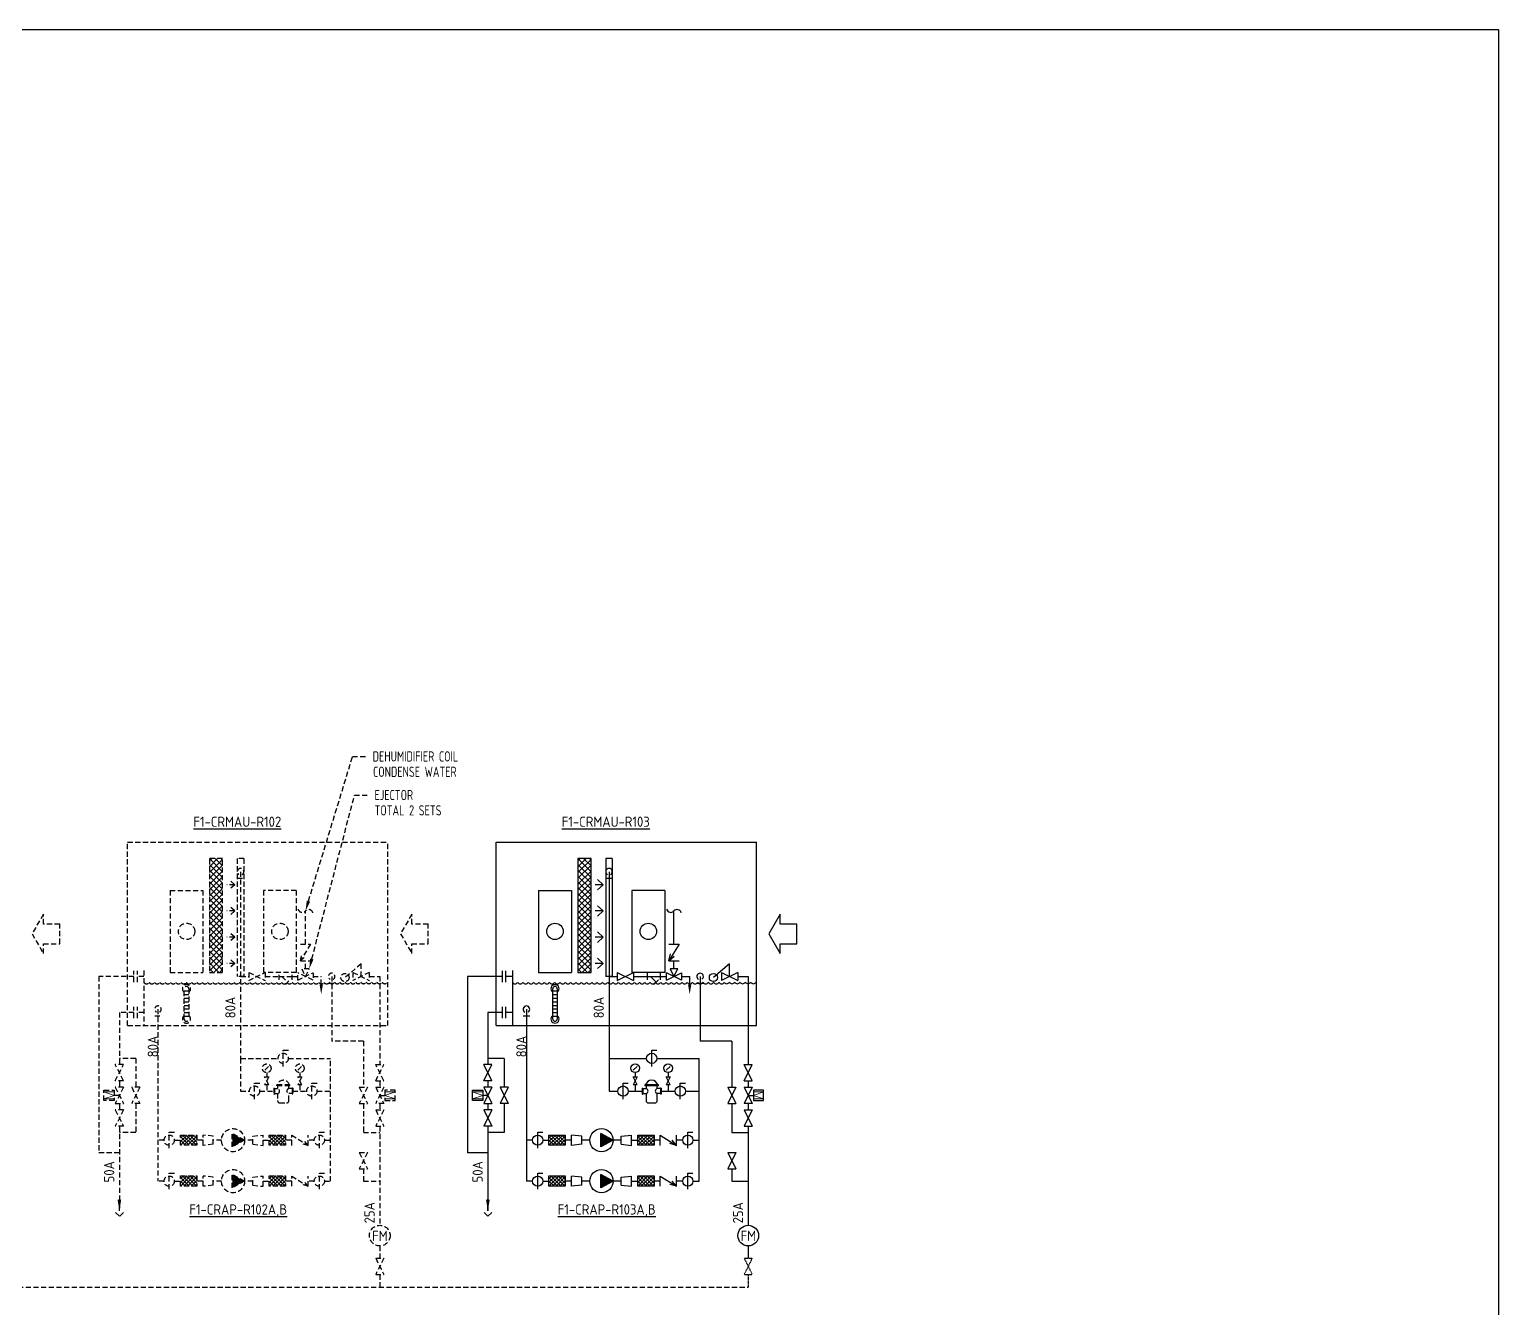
# Model space of a CAD drawing. Extents: x 41366 to 42076, y 84937 to 85507.
# Drawn here: x 41717.5 to 42076.3, y 85194.9 to 85507.1 of the extents above; entities that cross this region are included whole.
import ezdxf
from ezdxf.enums import TextEntityAlignment as Align

# ---------------------------------------------------------------- set-up
doc = ezdxf.new("R2010")
doc.units = 0
doc.header["$LTSCALE"] = 10
doc.linetypes.add('HIDDEN2', pattern=[0.1875, 0.125, -0.0625])
for name, color, linetype in [('DETL-TXT', 4, 'Continuous'), ('M-CWTR-VAVE', 2, 'Continuous'), ('M-EQ-AW', 22, 'Continuous'), ('M-EQPM-AW-TXT', 4, 'Continuous'), ('M-PIPE-AW', 170, 'Continuous'), ('M-PIPE-FITTING', 2, 'Continuous')]:
    doc.layers.add(name, color=color, linetype=linetype)
doc.styles.add('AA-TXT', font='isocp.shx', dxfattribs={"bigfont": 'chineset.shx'})
doc.styles.add('STDTEXT', font='simplex.shx', dxfattribs={"bigfont": 'china.shx'})

msp = doc.modelspace()

# ---------------------------------------------------------------- hatches: boundary and pattern name
at = {"layer": 'M-EQ-AW', "linetype": 'HIDDEN2'}
h = msp.add_hatch(dxfattribs=at)
h.set_pattern_fill('ANSI37', color=252, scale=8, style=0)
h.set_pattern_definition([(45, (41608.2894, 85101.3506), (-0.7071068, 0.7071068), []), (135, (41608.2894, 85101.3506), (-0.7071068, -0.7071068), [])])
h.paths.add_polyline_path([(41761.448, 85304.592), (41761.448, 85276.792), (41764.648, 85276.792), (41764.648, 85304.592)])
at = {"layer": 'M-EQ-AW', "ltscale": 0.1}
h = msp.add_hatch(dxfattribs=at)
h.set_pattern_fill('ANSI37', color=256, scale=8, style=0)
h.set_pattern_definition([(45, (41698.2894, 85101.3506), (-0.7071068, 0.7071068), []), (135, (41698.2894, 85101.3506), (-0.7071068, -0.7071068), [])])
h.paths.add_polyline_path([(41851.448, 85304.592), (41851.448, 85276.792), (41854.648, 85276.792), (41854.648, 85304.592)])
at = {"layer": 'M-PIPE-FITTING', "linetype": 'HIDDEN2'}
h = msp.add_hatch(dxfattribs=at)
h.set_pattern_fill('ANSI37', color=252, scale=5, angle=180, style=0)
h.set_pattern_definition([(225, (42010.42, 85590.5079), (0.4419417, -0.4419417), []), (315, (42010.42, 85590.5079), (0.4419417, 0.4419417), [])])
h.paths.add_polyline_path([(41758.374, 85234.554), (41754.374, 85234.554), (41754.374, 85237.058), (41758.374, 85237.058)])
h = msp.add_hatch(dxfattribs=at)
h.set_pattern_fill('ANSI37', color=252, scale=5, angle=180, style=0)
h.set_pattern_definition([(225, (42032.0938, 85590.5079), (0.4419417, -0.4419417), []), (315, (42032.0938, 85590.5079), (0.4419417, 0.4419417), [])])
h.paths.add_polyline_path([(41780.048, 85234.554), (41776.048, 85234.554), (41776.048, 85237.058), (41780.048, 85237.058)])
at = {"layer": 'M-PIPE-FITTING', "ltscale": 0.1}
h = msp.add_hatch(dxfattribs=at)
h.set_pattern_fill('ANSI37', color=256, scale=5, angle=180, style=0)
h.set_pattern_definition([(225, (42100.42, 85590.5079), (0.4419417, -0.4419417), []), (315, (42100.42, 85590.5079), (0.4419417, 0.4419417), [])])
h.paths.add_polyline_path([(41848.374, 85234.554), (41844.374, 85234.554), (41844.374, 85237.058), (41848.374, 85237.058)])
h = msp.add_hatch(dxfattribs=at)
h.set_pattern_fill('ANSI37', color=256, scale=5, angle=180, style=0)
h.set_pattern_definition([(225, (42122.0938, 85590.5079), (0.4419417, -0.4419417), []), (315, (42122.0938, 85590.5079), (0.4419417, 0.4419417), [])])
h.paths.add_polyline_path([(41870.048, 85234.554), (41866.048, 85234.554), (41866.048, 85237.058), (41870.048, 85237.058)])
at = {"layer": 'M-PIPE-FITTING', "linetype": 'HIDDEN2'}
h = msp.add_hatch(dxfattribs=at)
h.set_pattern_fill('ANSI37', color=252, scale=5, angle=180, style=0)
h.set_pattern_definition([(225, (42010.42, 85580.5079), (0.4419417, -0.4419417), []), (315, (42010.42, 85580.5079), (0.4419417, 0.4419417), [])])
h.paths.add_polyline_path([(41758.374, 85224.554), (41754.374, 85224.554), (41754.374, 85227.058), (41758.374, 85227.058)])
h = msp.add_hatch(dxfattribs=at)
h.set_pattern_fill('ANSI37', color=252, scale=5, angle=180, style=0)
h.set_pattern_definition([(225, (42032.0938, 85580.5079), (0.4419417, -0.4419417), []), (315, (42032.0938, 85580.5079), (0.4419417, 0.4419417), [])])
h.paths.add_polyline_path([(41780.048, 85224.554), (41776.048, 85224.554), (41776.048, 85227.058), (41780.048, 85227.058)])
at = {"layer": 'M-PIPE-FITTING', "ltscale": 0.1}
h = msp.add_hatch(dxfattribs=at)
h.set_pattern_fill('ANSI37', color=256, scale=5, angle=180, style=0)
h.set_pattern_definition([(225, (42100.42, 85580.5079), (0.4419417, -0.4419417), []), (315, (42100.42, 85580.5079), (0.4419417, 0.4419417), [])])
h.paths.add_polyline_path([(41848.374, 85224.554), (41844.374, 85224.554), (41844.374, 85227.058), (41848.374, 85227.058)])
h = msp.add_hatch(dxfattribs=at)
h.set_pattern_fill('ANSI37', color=256, scale=5, angle=180, style=0)
h.set_pattern_definition([(225, (42122.0938, 85580.5079), (0.4419417, -0.4419417), []), (315, (42122.0938, 85580.5079), (0.4419417, 0.4419417), [])])
h.paths.add_polyline_path([(41870.048, 85224.554), (41866.048, 85224.554), (41866.048, 85227.058), (41870.048, 85227.058)])

# ---------------------------------------------------------------- linework, layer by layer
at = {"layer": 'DEFPOINTS', "color": 1}
msp.add_lwpolyline([(41365.567, 85507.146), (42076.347, 85507.146), (42076.347, 84936.686), (41365.567, 84936.686)], close=True, dxfattribs=at)
at = {"layer": 'DETL-TXT', "color": 252, "linetype": 'HIDDEN2'}
for points in [[(41785.628, 85294.183), (41796.4, 85329.545), (41800.113, 85329.545)], [(41786.455, 85280.063), (41796.873, 85320.116), (41800.585, 85320.116)]]:
    msp.add_lwpolyline(points, dxfattribs=at)
for points in [[(41786.027, 85294.062), (41784.9, 85291.792), (41785.23, 85294.305)], [(41786.858, 85279.958), (41785.825, 85277.643), (41786.052, 85280.168)]]:
    msp.add_solid(points, dxfattribs=at)
at = {"layer": 'M-CWTR-VAVE', "color": 252, "linetype": 'HIDDEN2'}
msp.add_circle((41803.048, 85212.483), 2.527, dxfattribs=at)
at = {"layer": 'M-CWTR-VAVE', "ltscale": 0.1}
msp.add_circle((41893.048, 85212.483), 2.527, dxfattribs=at)
at = {"layer": 'M-EQ-AW', "color": 252, "linetype": 'HIDDEN2'}
for p, q in [((41741.448, 85308.592), (41805.048, 85308.592)), ((41741.448, 85263.792), (41741.448, 85308.592)), ((41805.048, 85263.792), (41805.048, 85308.592)), ((41764.648, 85304.592), (41761.448, 85304.592)), ((41768.248, 85304.592), (41768.248, 85275.792)), ((41769.848, 85304.592), (41768.248, 85304.592)), ((41769.848, 85304.592), (41769.848, 85275.792)), ((41751.848, 85296.792), (41751.848, 85276.792)), ((41751.848, 85296.792), (41759.848, 85296.792)), ((41759.848, 85296.792), (41759.848, 85276.792)), ((41767.613, 85298.192), (41765.693, 85298.192)), ((41767.613, 85298.192), (41766.24, 85299.461)), ((41767.613, 85298.192), (41766.24, 85296.922)), ((41774.648, 85296.792), (41774.648, 85276.792)), ((41782.648, 85296.792), (41774.648, 85296.792)), ((41782.648, 85296.792), (41782.648, 85276.792)), ((41767.613, 85291.792), (41766.24, 85293.061)), ((41767.613, 85291.792), (41765.693, 85291.792)), ((41767.613, 85291.792), (41766.24, 85290.522)), ((41767.613, 85285.392), (41766.24, 85286.661)), ((41767.613, 85285.392), (41765.693, 85285.392)), ((41767.613, 85285.392), (41766.24, 85284.122)), ((41767.613, 85278.992), (41765.693, 85278.992)), ((41767.613, 85278.992), (41766.24, 85280.261)), ((41767.613, 85278.992), (41766.24, 85277.722)), ((41743.877, 85274.433), (41743.877, 85277.15)), ((41745.448, 85275.792), (41743.877, 85275.792)), ((41745.448, 85277.28), (41745.448, 85263.792)), ((41751.848, 85276.792), (41759.848, 85276.792)), ((41769.848, 85275.792), (41768.248, 85275.792)), ((41782.648, 85276.792), (41774.648, 85276.792)), ((41743.877, 85265.633), (41743.877, 85268.35)), ((41745.448, 85266.992), (41743.877, 85266.992)), ((41741.448, 85263.792), (41805.048, 85263.792)), ((41777.143, 85248.529), (41777.143, 85247.054)), ((41777.143, 85248.529), (41777.307, 85248.529)), ((41777.143, 85247.054), (41777.307, 85247.054)), ((41777.225, 85248.529), (41777.225, 85247.054)), ((41777.307, 85248.529), (41777.307, 85247.054)), ((41777.307, 85248.393), (41778.092, 85248.393)), ((41777.307, 85247.191), (41778.092, 85247.191)), ((41781.116, 85249.313), (41777.818, 85249.313)), ((41777.818, 85249.313), (41777.818, 85249.039)), ((41781.116, 85249.176), (41777.818, 85249.176)), ((41781.116, 85249.039), (41777.818, 85249.039)), ((41778.092, 85249.039), (41778.092, 85248.393)), ((41778.092, 85247.191), (41778.092, 85245.46)), ((41780.842, 85248.393), (41780.842, 85249.039)), ((41781.627, 85248.393), (41780.842, 85248.393)), ((41781.627, 85247.191), (41780.842, 85247.191)), ((41780.842, 85245.46), (41780.842, 85247.191)), ((41781.116, 85249.039), (41781.116, 85249.313)), ((41781.627, 85248.529), (41781.627, 85247.054)), ((41781.791, 85248.529), (41781.627, 85248.529)), ((41781.791, 85247.054), (41781.627, 85247.054)), ((41781.709, 85248.529), (41781.709, 85247.054)), ((41781.791, 85248.529), (41781.791, 85247.054)), ((41778.639, 85244.912), (41780.295, 85244.912)), ((41767.014, 85234.16), (41767.014, 85237.424)), ((41770.043, 85235.792), (41767.014, 85237.424)), ((41770.043, 85235.792), (41767.014, 85234.16)), ((41767.014, 85224.16), (41767.014, 85227.424)), ((41770.043, 85225.792), (41767.014, 85227.424)), ((41770.043, 85225.792), (41767.014, 85224.16))]:
    msp.add_line(p, q, dxfattribs=at)
at = {"layer": 'M-EQ-AW', "ltscale": 0.1}
for p, q in [((41831.448, 85308.592), (41895.048, 85308.592)), ((41831.448, 85263.792), (41831.448, 85308.592)), ((41895.048, 85263.792), (41895.048, 85308.592)), ((41854.648, 85304.592), (41851.448, 85304.592)), ((41858.248, 85304.592), (41858.248, 85275.792)), ((41859.848, 85304.592), (41858.248, 85304.592)), ((41859.848, 85304.592), (41859.848, 85275.792)), ((41841.848, 85296.792), (41841.848, 85276.792)), ((41841.848, 85296.792), (41849.848, 85296.792)), ((41849.848, 85296.792), (41849.848, 85276.792)), ((41857.613, 85298.192), (41855.693, 85298.192)), ((41857.613, 85298.192), (41856.24, 85299.461)), ((41857.613, 85298.192), (41856.24, 85296.922)), ((41864.648, 85296.792), (41864.648, 85276.792)), ((41872.648, 85296.792), (41864.648, 85296.792)), ((41872.648, 85296.792), (41872.648, 85276.792)), ((41857.613, 85291.792), (41856.24, 85293.061)), ((41857.613, 85291.792), (41855.693, 85291.792)), ((41857.613, 85291.792), (41856.24, 85290.522)), ((41857.613, 85285.392), (41856.24, 85286.661)), ((41857.613, 85285.392), (41855.693, 85285.392)), ((41857.613, 85285.392), (41856.24, 85284.122)), ((41857.613, 85278.992), (41855.693, 85278.992)), ((41857.613, 85278.992), (41856.24, 85280.261)), ((41857.613, 85278.992), (41856.24, 85277.722)), ((41833.877, 85274.433), (41833.877, 85277.15)), ((41835.448, 85275.792), (41833.877, 85275.792)), ((41835.448, 85277.28), (41835.448, 85263.792)), ((41841.848, 85276.792), (41849.848, 85276.792)), ((41859.848, 85275.792), (41858.248, 85275.792)), ((41872.648, 85276.792), (41864.648, 85276.792)), ((41833.877, 85265.633), (41833.877, 85268.35)), ((41835.448, 85266.992), (41833.877, 85266.992)), ((41831.448, 85263.792), (41895.048, 85263.792)), ((41867.143, 85248.529), (41867.143, 85247.054)), ((41867.143, 85248.529), (41867.307, 85248.529)), ((41867.143, 85247.054), (41867.307, 85247.054)), ((41867.225, 85248.529), (41867.225, 85247.054)), ((41867.307, 85248.529), (41867.307, 85247.054)), ((41867.307, 85248.393), (41868.092, 85248.393)), ((41867.307, 85247.191), (41868.092, 85247.191)), ((41871.116, 85249.313), (41867.818, 85249.313)), ((41867.818, 85249.313), (41867.818, 85249.039)), ((41871.116, 85249.176), (41867.818, 85249.176)), ((41871.116, 85249.039), (41867.818, 85249.039)), ((41868.092, 85249.039), (41868.092, 85248.393)), ((41868.092, 85247.191), (41868.092, 85245.46)), ((41870.842, 85248.393), (41870.842, 85249.039)), ((41871.627, 85248.393), (41870.842, 85248.393)), ((41871.627, 85247.191), (41870.842, 85247.191)), ((41870.842, 85245.46), (41870.842, 85247.191)), ((41871.116, 85249.039), (41871.116, 85249.313)), ((41871.627, 85248.529), (41871.627, 85247.054)), ((41871.791, 85248.529), (41871.627, 85248.529)), ((41871.791, 85247.054), (41871.627, 85247.054)), ((41871.709, 85248.529), (41871.709, 85247.054)), ((41871.791, 85248.529), (41871.791, 85247.054)), ((41868.639, 85244.912), (41870.295, 85244.912)), ((41857.014, 85234.16), (41857.014, 85237.424)), ((41860.043, 85235.792), (41857.014, 85237.424)), ((41860.043, 85235.792), (41857.014, 85234.16)), ((41857.014, 85224.16), (41857.014, 85227.424)), ((41860.043, 85225.792), (41857.014, 85227.424)), ((41860.043, 85225.792), (41857.014, 85224.16))]:
    msp.add_line(p, q, dxfattribs=at)
at = {"layer": 'M-EQ-AW', "color": 252, "linetype": 'HIDDEN2'}
msp.add_lwpolyline([(41761.448, 85304.592), (41761.448, 85276.792), (41764.648, 85276.792), (41764.648, 85304.592)], dxfattribs=at)
at = {"layer": 'M-EQ-AW', "ltscale": 0.1}
msp.add_lwpolyline([(41851.448, 85304.592), (41851.448, 85276.792), (41854.648, 85276.792), (41854.648, 85304.592)], dxfattribs=at)
at = {"layer": 'M-EQ-AW', "color": 252, "linetype": 'HIDDEN2'}
for points in [[(41720.884, 85288.592), (41720.884, 85290.992), (41718.113, 85286.192), (41720.884, 85281.392), (41720.884, 85283.792), (41724.884, 85283.792), (41724.884, 85288.592)], [(41810.884, 85288.592), (41810.884, 85290.992), (41808.113, 85286.192), (41810.884, 85281.392), (41810.884, 85283.792), (41814.884, 85283.792), (41814.884, 85288.592)]]:
    msp.add_lwpolyline(points, close=True, dxfattribs=at)
at = {"layer": 'M-EQ-AW', "ltscale": 0.1}
msp.add_lwpolyline([(41900.884, 85288.592), (41900.884, 85290.992), (41898.113, 85286.192), (41900.884, 85281.392), (41900.884, 85283.792), (41904.884, 85283.792), (41904.884, 85288.592)], close=True, dxfattribs=at)
at = {"layer": 'M-EQ-AW', "color": 252, "linetype": 'HIDDEN2'}
for centre, radius in [((41755.848, 85286.792), 2), ((41778.648, 85286.792), 2), ((41767.211, 85235.792), 2.832), ((41767.211, 85225.792), 2.832)]:
    msp.add_circle(centre, radius, dxfattribs=at)
at = {"layer": 'M-EQ-AW', "ltscale": 0.1}
for centre, radius in [((41845.848, 85286.792), 2), ((41868.648, 85286.792), 2), ((41857.211, 85235.792), 2.832), ((41857.211, 85225.792), 2.832)]:
    msp.add_circle(centre, radius, dxfattribs=at)
at = {"layer": 'M-EQ-AW', "color": 252, "linetype": 'HIDDEN2'}
for centre, radius, start, end in [((41746.095, 85274.736), 0.753, 210.79823, 329.20177), ((41747.389, 85274.736), 0.753, 210.79823, 329.20177), ((41748.682, 85274.736), 0.753, 210.79823, 329.20177), ((41749.976, 85274.736), 0.753, 210.79823, 329.20177), ((41751.27, 85274.736), 0.753, 210.79823, 329.20177), ((41752.563, 85274.736), 0.753, 210.79823, 329.20177), ((41753.857, 85274.736), 0.753, 210.79823, 329.20177), ((41755.15, 85274.736), 0.753, 210.79823, 329.20177), ((41756.444, 85274.736), 0.753, 210.79823, 329.20177), ((41757.738, 85274.736), 0.753, 210.79823, 329.20177), ((41759.031, 85274.736), 0.753, 210.79823, 329.20177), ((41760.325, 85274.736), 0.753, 210.79823, 329.20177), ((41761.619, 85274.736), 0.753, 210.79823, 329.20177), ((41762.912, 85274.736), 0.753, 210.79823, 329.20177), ((41764.206, 85274.736), 0.753, 210.79823, 329.20177), ((41765.5, 85274.736), 0.753, 210.79823, 329.20177), ((41766.793, 85274.736), 0.753, 210.79823, 329.20177), ((41768.087, 85274.736), 0.753, 210.79823, 329.20177), ((41769.381, 85274.736), 0.753, 210.79823, 329.20177), ((41770.674, 85274.736), 0.753, 210.79823, 329.20177), ((41771.968, 85274.736), 0.753, 210.79823, 329.20177), ((41773.262, 85274.736), 0.753, 210.79823, 329.20177), ((41774.555, 85274.736), 0.753, 210.79823, 329.20177), ((41775.849, 85274.736), 0.753, 210.79823, 329.20177), ((41777.143, 85274.736), 0.753, 210.79823, 329.20177), ((41778.436, 85274.736), 0.753, 210.79823, 329.20177), ((41779.73, 85274.736), 0.753, 210.79823, 329.20177), ((41781.024, 85274.736), 0.753, 210.79823, 329.20177), ((41782.317, 85274.736), 0.753, 210.79823, 329.20177), ((41783.611, 85274.736), 0.753, 210.79823, 329.20177), ((41784.905, 85274.736), 0.753, 210.79823, 329.20177), ((41786.198, 85274.736), 0.753, 210.79823, 329.20177), ((41787.492, 85274.736), 0.753, 210.79823, 329.20177), ((41788.786, 85274.736), 0.753, 210.79823, 329.20177), ((41790.079, 85274.736), 0.753, 210.79823, 329.20177), ((41791.358, 85274.76), 0.753, 210.79823, 329.20177), ((41792.652, 85274.76), 0.753, 210.79823, 329.20177), ((41793.945, 85274.76), 0.753, 210.79823, 329.20177), ((41795.239, 85274.76), 0.753, 210.79823, 329.20177), ((41796.533, 85274.76), 0.753, 210.79823, 329.20177), ((41797.811, 85274.784), 0.753, 210.79823, 329.20177), ((41799.105, 85274.784), 0.753, 210.79823, 329.20177), ((41800.399, 85274.784), 0.753, 210.79823, 329.20177), ((41801.692, 85274.784), 0.753, 210.79823, 329.20177), ((41802.986, 85274.784), 0.753, 210.79823, 329.20177), ((41804.28, 85274.784), 0.753, 210.79823, 329.20177), ((41779.467, 85248.881), 1.543, 16.23561, 163.76439), ((41777.982, 85247.792), 0.611, 280.34699, 79.65301), ((41780.952, 85247.792), 0.611, 100.34699, 259.65301), ((41778.639, 85245.46), 0.547, 180, 270), ((41780.295, 85245.46), 0.547, 270, 0)]:
    msp.add_arc(centre, radius, start, end, dxfattribs=at)
at = {"layer": 'M-EQ-AW', "ltscale": 0.1}
for centre, radius, start, end in [((41836.095, 85274.736), 0.753, 210.79823, 329.20177), ((41837.389, 85274.736), 0.753, 210.79823, 329.20177), ((41838.682, 85274.736), 0.753, 210.79823, 329.20177), ((41839.976, 85274.736), 0.753, 210.79823, 329.20177), ((41841.27, 85274.736), 0.753, 210.79823, 329.20177), ((41842.563, 85274.736), 0.753, 210.79823, 329.20177), ((41843.857, 85274.736), 0.753, 210.79823, 329.20177), ((41845.15, 85274.736), 0.753, 210.79823, 329.20177), ((41846.444, 85274.736), 0.753, 210.79823, 329.20177), ((41847.738, 85274.736), 0.753, 210.79823, 329.20177), ((41849.031, 85274.736), 0.753, 210.79823, 329.20177), ((41850.325, 85274.736), 0.753, 210.79823, 329.20177), ((41851.619, 85274.736), 0.753, 210.79823, 329.20177), ((41852.912, 85274.736), 0.753, 210.79823, 329.20177), ((41854.206, 85274.736), 0.753, 210.79823, 329.20177), ((41855.5, 85274.736), 0.753, 210.79823, 329.20177), ((41856.793, 85274.736), 0.753, 210.79823, 329.20177), ((41858.087, 85274.736), 0.753, 210.79823, 329.20177), ((41859.381, 85274.736), 0.753, 210.79823, 329.20177), ((41860.674, 85274.736), 0.753, 210.79823, 329.20177), ((41861.968, 85274.736), 0.753, 210.79823, 329.20177), ((41863.262, 85274.736), 0.753, 210.79823, 329.20177), ((41864.555, 85274.736), 0.753, 210.79823, 329.20177), ((41865.849, 85274.736), 0.753, 210.79823, 329.20177), ((41867.143, 85274.736), 0.753, 210.79823, 329.20177), ((41868.436, 85274.736), 0.753, 210.79823, 329.20177), ((41869.73, 85274.736), 0.753, 210.79823, 329.20177), ((41871.024, 85274.736), 0.753, 210.79823, 329.20177), ((41872.317, 85274.736), 0.753, 210.79823, 329.20177), ((41873.611, 85274.736), 0.753, 210.79823, 329.20177), ((41874.905, 85274.736), 0.753, 210.79823, 329.20177), ((41876.198, 85274.736), 0.753, 210.79823, 329.20177), ((41877.492, 85274.736), 0.753, 210.79823, 329.20177), ((41878.786, 85274.736), 0.753, 210.79823, 329.20177), ((41880.079, 85274.736), 0.753, 210.79823, 329.20177), ((41881.358, 85274.76), 0.753, 210.79823, 329.20177), ((41882.652, 85274.76), 0.753, 210.79823, 329.20177), ((41883.945, 85274.76), 0.753, 210.79823, 329.20177), ((41885.239, 85274.76), 0.753, 210.79823, 329.20177), ((41886.533, 85274.76), 0.753, 210.79823, 329.20177), ((41887.811, 85274.784), 0.753, 210.79823, 329.20177), ((41889.105, 85274.784), 0.753, 210.79823, 329.20177), ((41890.399, 85274.784), 0.753, 210.79823, 329.20177), ((41891.692, 85274.784), 0.753, 210.79823, 329.20177), ((41892.986, 85274.784), 0.753, 210.79823, 329.20177), ((41894.28, 85274.784), 0.753, 210.79823, 329.20177), ((41869.467, 85248.881), 1.543, 16.23561, 163.76439), ((41867.982, 85247.792), 0.611, 280.34699, 79.65301), ((41870.952, 85247.792), 0.611, 100.34699, 259.65301), ((41868.639, 85245.46), 0.547, 180, 270), ((41870.295, 85245.46), 0.547, 270, 0)]:
    msp.add_arc(centre, radius, start, end, dxfattribs=at)
at = {"layer": 'M-EQ-AW', "color": 252, "linetype": 'HIDDEN2'}
for points in [[(41770.043, 85235.792), (41767.014, 85237.424), (41767.014, 85234.16)], [(41770.043, 85225.792), (41767.014, 85227.424), (41767.014, 85224.16)]]:
    msp.add_solid(points, dxfattribs=at)
at = {"layer": 'M-EQ-AW', "ltscale": 0.1}
for points in [[(41860.043, 85235.792), (41857.014, 85237.424), (41857.014, 85234.16)], [(41860.043, 85225.792), (41857.014, 85227.424), (41857.014, 85224.16)]]:
    msp.add_solid(points, dxfattribs=at)
at = {"layer": 'M-PIPE-AW', "color": 252, "linetype": 'HIDDEN2'}
for p, q in [((41769.048, 85301.392), (41769.048, 85255.792)), ((41768.248, 85299.792), (41769.848, 85299.792)), ((41784.9, 85283.643), (41784.9, 85291.792)), ((41784.9, 85277.643), (41784.9, 85279.643)), ((41742.996, 85275.792), (41734.448, 85275.792)), ((41734.448, 85275.792), (41734.448, 85232.692)), ((41742.996, 85274.433), (41742.996, 85277.15)), ((41769.048, 85275.792), (41771.048, 85275.792)), ((41775.048, 85275.792), (41778.449, 85275.792)), ((41781.647, 85275.792), (41783.048, 85275.792)), ((41786.751, 85275.792), (41788.751, 85275.792)), ((41788.751, 85273.792), (41788.751, 85275.792)), ((41791.3, 85275.792), (41791.3, 85259.994)), ((41800.5, 85275.792), (41803.048, 85275.792)), ((41803.048, 85275.792), (41803.048, 85254.292)), ((41790.5, 85274.192), (41792.1, 85274.192)), ((41742.996, 85265.633), (41742.996, 85268.35)), ((41748.874, 85267.792), (41748.874, 85225.792)), ((41739.448, 85266.992), (41739.448, 85254.292)), ((41742.996, 85266.992), (41739.448, 85266.992)), ((41748.074, 85266.192), (41749.674, 85266.192)), ((41799.048, 85259.994), (41791.3, 85259.994)), ((41799.048, 85259.994), (41799.048, 85248.742)), ((41743.448, 85255.792), (41739.448, 85255.792)), ((41743.448, 85255.792), (41743.448, 85248.742)), ((41769.048, 85255.792), (41778.217, 85255.792)), ((41769.048, 85255.792), (41769.048, 85247.792)), ((41780.717, 85255.792), (41791.048, 85255.792)), ((41791.048, 85225.792), (41791.048, 85255.792)), ((41739.448, 85250.242), (41739.448, 85248.742)), ((41803.048, 85250.242), (41803.048, 85248.742)), ((41769.048, 85247.792), (41771.217, 85247.792)), ((41773.717, 85247.792), (41777.143, 85247.792)), ((41781.791, 85247.792), (41785.217, 85247.792)), ((41787.717, 85247.792), (41791.048, 85247.792)), ((41739.448, 85244.742), (41739.448, 85243.192)), ((41743.448, 85244.742), (41743.448, 85237.692)), ((41799.048, 85244.742), (41799.048, 85237.692)), ((41803.048, 85244.742), (41803.048, 85243.192)), ((41739.448, 85239.192), (41739.448, 85218.552)), ((41803.048, 85239.192), (41803.048, 85215.01)), ((41743.448, 85237.692), (41739.448, 85237.692)), ((41750.374, 85235.792), (41748.874, 85235.792)), ((41752.874, 85235.792), (41754.374, 85235.792)), ((41759.874, 85235.792), (41758.374, 85235.792)), ((41764.379, 85235.792), (41762.379, 85235.792)), ((41772.043, 85235.792), (41770.043, 85235.792)), ((41774.548, 85235.792), (41776.048, 85235.792)), ((41781.548, 85235.792), (41780.048, 85235.792)), ((41787.048, 85235.792), (41785.548, 85235.792)), ((41789.548, 85235.792), (41791.048, 85235.792)), ((41799.048, 85237.692), (41803.048, 85237.692)), ((41739.448, 85232.692), (41734.448, 85232.692)), ((41799.048, 85228.858), (41799.048, 85225.792)), ((41750.374, 85225.792), (41748.874, 85225.792)), ((41752.874, 85225.792), (41754.374, 85225.792)), ((41759.874, 85225.792), (41758.374, 85225.792)), ((41764.379, 85225.792), (41762.379, 85225.792)), ((41772.043, 85225.792), (41770.043, 85225.792)), ((41774.548, 85225.792), (41776.048, 85225.792)), ((41781.548, 85225.792), (41780.048, 85225.792)), ((41787.048, 85225.792), (41785.548, 85225.792)), ((41789.548, 85225.792), (41791.048, 85225.792)), ((41799.048, 85225.792), (41803.048, 85225.792)), ((41739.448, 85218.552), (41739.448, 85221.272)), ((41738.515, 85218.112), (41739.483, 85217.237)), ((41740.45, 85218.112), (41739.483, 85217.237)), ((41803.048, 85209.956), (41803.048, 85206.974)), ((41613.442, 85199.922), (41893.048, 85199.922)), ((41803.048, 85202.974), (41803.048, 85199.922))]:
    msp.add_line(p, q, dxfattribs=at)
at = {"layer": 'M-PIPE-AW', "ltscale": 0.1}
for p, q in [((41859.048, 85301.392), (41859.048, 85255.792)), ((41858.248, 85299.792), (41859.848, 85299.792)), ((41874.9, 85283.643), (41874.9, 85291.792)), ((41874.9, 85277.643), (41874.9, 85279.643)), ((41832.996, 85275.792), (41824.448, 85275.792)), ((41824.448, 85275.792), (41824.448, 85232.692)), ((41832.996, 85274.433), (41832.996, 85277.15)), ((41859.048, 85275.792), (41861.048, 85275.792)), ((41865.048, 85275.792), (41868.449, 85275.792)), ((41871.647, 85275.792), (41873.048, 85275.792)), ((41876.751, 85275.792), (41878.751, 85275.792)), ((41878.751, 85273.792), (41878.751, 85275.792)), ((41881.3, 85275.792), (41881.3, 85259.994)), ((41890.5, 85275.792), (41893.048, 85275.792)), ((41893.048, 85275.792), (41893.048, 85254.292)), ((41880.5, 85274.192), (41882.1, 85274.192)), ((41832.996, 85265.633), (41832.996, 85268.35)), ((41838.874, 85267.792), (41838.874, 85225.792)), ((41829.448, 85266.992), (41829.448, 85254.292)), ((41832.996, 85266.992), (41829.448, 85266.992)), ((41838.074, 85266.192), (41839.674, 85266.192)), ((41889.048, 85259.994), (41881.3, 85259.994)), ((41889.048, 85259.994), (41889.048, 85248.742)), ((41833.448, 85255.792), (41829.448, 85255.792)), ((41833.448, 85255.792), (41833.448, 85248.742)), ((41859.048, 85255.792), (41868.217, 85255.792)), ((41859.048, 85255.792), (41859.048, 85247.792)), ((41870.717, 85255.792), (41881.048, 85255.792)), ((41881.048, 85225.792), (41881.048, 85255.792)), ((41829.448, 85250.242), (41829.448, 85248.742)), ((41893.048, 85250.242), (41893.048, 85248.742)), ((41859.048, 85247.792), (41861.217, 85247.792)), ((41863.717, 85247.792), (41867.143, 85247.792)), ((41871.791, 85247.792), (41875.217, 85247.792)), ((41877.717, 85247.792), (41881.048, 85247.792)), ((41829.448, 85244.742), (41829.448, 85243.192)), ((41833.448, 85244.742), (41833.448, 85237.692)), ((41889.048, 85244.742), (41889.048, 85237.692)), ((41893.048, 85244.742), (41893.048, 85243.192)), ((41829.448, 85239.192), (41829.448, 85218.552)), ((41893.048, 85239.192), (41893.048, 85215.01)), ((41833.448, 85237.692), (41829.448, 85237.692)), ((41840.374, 85235.792), (41838.874, 85235.792)), ((41842.874, 85235.792), (41844.374, 85235.792)), ((41849.874, 85235.792), (41848.374, 85235.792)), ((41854.379, 85235.792), (41852.379, 85235.792)), ((41862.043, 85235.792), (41860.043, 85235.792)), ((41864.548, 85235.792), (41866.048, 85235.792)), ((41871.548, 85235.792), (41870.048, 85235.792)), ((41877.048, 85235.792), (41875.548, 85235.792)), ((41879.548, 85235.792), (41881.048, 85235.792)), ((41889.048, 85237.692), (41893.048, 85237.692)), ((41829.448, 85232.692), (41824.448, 85232.692)), ((41889.048, 85228.858), (41889.048, 85225.792)), ((41840.374, 85225.792), (41838.874, 85225.792)), ((41842.874, 85225.792), (41844.374, 85225.792)), ((41849.874, 85225.792), (41848.374, 85225.792)), ((41854.379, 85225.792), (41852.379, 85225.792)), ((41862.043, 85225.792), (41860.043, 85225.792)), ((41864.548, 85225.792), (41866.048, 85225.792)), ((41871.548, 85225.792), (41870.048, 85225.792)), ((41877.048, 85225.792), (41875.548, 85225.792)), ((41879.548, 85225.792), (41881.048, 85225.792)), ((41889.048, 85225.792), (41893.048, 85225.792)), ((41829.448, 85218.552), (41829.448, 85221.272)), ((41828.515, 85218.112), (41829.483, 85217.237)), ((41830.45, 85218.112), (41829.483, 85217.237)), ((41893.048, 85209.956), (41893.048, 85206.974))]:
    msp.add_line(p, q, dxfattribs=at)
at = {"layer": 'M-PIPE-AW', "color": 252, "linetype": 'HIDDEN2', "ltscale": 0.1}
msp.add_line((41893.048, 85202.974), (41893.048, 85199.922), dxfattribs=at)
at = {"layer": 'M-PIPE-AW', "color": 252, "linetype": 'HIDDEN2'}
msp.add_lwpolyline([(41739.448, 85218.552, 0, 0.907, 0), (41739.448, 85221.272, 0, 0, 0)], format="xyseb", dxfattribs=at)
at = {"layer": 'M-PIPE-AW', "ltscale": 0.1}
msp.add_lwpolyline([(41829.448, 85218.552, 0, 0.907, 0), (41829.448, 85221.272, 0, 0, 0)], format="xyseb", dxfattribs=at)
at = {"layer": 'M-PIPE-AW', "color": 252, "linetype": 'HIDDEN2'}
for centre, radius, start, end in [((41769.048, 85301.392), 0.8, 300, 240), ((41784.125, 85292.521), 1.064, 196.70315, 316.70315), ((41785.674, 85291.062), 1.064, 16.70315, 136.70315), ((41791.3, 85275.792), 0.8, 300, 240), ((41748.874, 85267.792), 0.8, 300, 240)]:
    msp.add_arc(centre, radius, start, end, dxfattribs=at)
at = {"layer": 'M-PIPE-AW', "ltscale": 0.1}
for centre, radius, start, end in [((41859.048, 85301.392), 0.8, 300, 240), ((41874.125, 85292.521), 1.064, 196.70315, 316.70315), ((41875.674, 85291.062), 1.064, 16.70315, 136.70315), ((41881.3, 85275.792), 0.8, 300, 240), ((41838.874, 85267.792), 0.8, 300, 240)]:
    msp.add_arc(centre, radius, start, end, dxfattribs=at)
at = {"layer": 'M-PIPE-AW', "color": 252, "linetype": 'HIDDEN2'}
msp.add_solid([(41789.148, 85273.792), (41788.354, 85273.792), (41788.751, 85271.411)], dxfattribs=at)
at = {"layer": 'M-PIPE-AW', "ltscale": 0.1}
msp.add_solid([(41879.148, 85273.792), (41878.354, 85273.792), (41878.751, 85271.411)], dxfattribs=at)
at = {"layer": 'M-PIPE-FITTING', "color": 252, "linetype": 'HIDDEN2'}
for p, q in [((41783.647, 85283.643), (41786.152, 85283.643)), ((41786.152, 85283.643), (41783.647, 85279.643)), ((41783.647, 85279.643), (41784.087, 85281.285)), ((41783.647, 85279.643), (41784.932, 85280.756)), ((41783.647, 85279.643), (41786.152, 85279.643)), ((41798.5, 85278.89), (41794.552, 85275.535)), ((41798.5, 85275.792), (41798.5, 85278.89)), ((41771.048, 85276.792), (41771.048, 85274.792)), ((41771.048, 85274.792), (41775.048, 85276.792)), ((41771.048, 85276.792), (41775.048, 85274.792)), ((41775.048, 85276.792), (41775.048, 85274.792)), ((41778.449, 85274.956), (41778.449, 85276.628)), ((41778.449, 85275.792), (41781.647, 85275.792)), ((41779.14, 85275.792), (41780.557, 85274.375)), ((41779.991, 85273.81), (41781.122, 85274.941)), ((41781.647, 85274.956), (41781.647, 85276.628)), ((41783.048, 85274.866), (41783.048, 85276.718)), ((41786.751, 85274.866), (41783.048, 85276.718)), ((41783.048, 85274.866), (41786.751, 85276.718)), ((41785.825, 85277.643), (41783.974, 85277.643)), ((41783.974, 85277.643), (41784.9, 85275.792)), ((41784.9, 85275.792), (41785.825, 85277.643)), ((41786.751, 85276.718), (41786.751, 85274.866)), ((41796.5, 85276.792), (41800.5, 85274.792)), ((41800.5, 85276.792), (41796.5, 85274.792)), ((41796.5, 85276.792), (41796.5, 85274.792)), ((41800.5, 85276.792), (41800.5, 85274.792)), ((41755.289, 85265.392), (41755.289, 85272.802)), ((41756.407, 85272.184), (41755.289, 85272.184)), ((41756.407, 85271.302), (41755.289, 85271.302)), ((41756.407, 85272.802), (41756.407, 85265.392)), ((41756.407, 85270.42), (41755.289, 85270.42)), ((41756.407, 85269.538), (41755.289, 85269.538)), ((41756.407, 85268.656), (41755.289, 85268.656)), ((41756.407, 85267.774), (41755.289, 85267.774)), ((41756.407, 85266.892), (41755.289, 85266.892)), ((41756.407, 85266.01), (41755.289, 85266.01)), ((41779.467, 85257.767), (41780.72, 85257.767)), ((41779.467, 85253.816), (41779.467, 85257.767)), ((41738.448, 85250.292), (41740.448, 85254.292)), ((41740.448, 85250.292), (41738.448, 85254.292)), ((41740.448, 85254.292), (41738.448, 85254.292)), ((41774.972, 85252.902), (41775.891, 85253.821)), ((41783.046, 85252.902), (41783.965, 85253.821)), ((41804.048, 85250.292), (41802.048, 85254.292)), ((41802.048, 85250.292), (41804.048, 85254.292)), ((41802.048, 85254.292), (41804.048, 85254.292)), ((41740.448, 85250.292), (41738.448, 85250.292)), ((41739.448, 85250.292), (41739.448, 85250.242)), ((41772.467, 85249.767), (41773.72, 85249.767)), ((41772.467, 85245.816), (41772.467, 85249.767)), ((41775.93, 85251.296), (41774.93, 85249.296)), ((41775.93, 85249.296), (41774.93, 85251.296)), ((41774.93, 85251.296), (41775.93, 85251.296)), ((41775.43, 85252.298), (41775.43, 85251.296)), ((41784.004, 85251.296), (41783.004, 85249.296)), ((41784.004, 85249.296), (41783.004, 85251.296)), ((41783.004, 85251.296), (41784.004, 85251.296)), ((41783.504, 85252.298), (41783.504, 85251.296)), ((41786.467, 85249.767), (41787.72, 85249.767)), ((41786.467, 85245.816), (41786.467, 85249.767)), ((41802.048, 85250.292), (41804.048, 85250.292)), ((41803.048, 85250.292), (41803.048, 85250.242)), ((41735.686, 85245.492), (41735.686, 85247.992)), ((41735.686, 85247.992), (41738.186, 85247.992)), ((41738.186, 85247.992), (41738.186, 85245.492)), ((41739.448, 85246.742), (41738.186, 85246.742)), ((41740.448, 85248.742), (41738.448, 85248.742)), ((41740.448, 85248.742), (41738.448, 85244.742)), ((41738.448, 85248.742), (41740.448, 85244.742)), ((41744.448, 85248.742), (41742.448, 85248.742)), ((41742.448, 85248.742), (41744.448, 85244.742)), ((41744.448, 85248.742), (41742.448, 85244.742)), ((41775.93, 85249.296), (41774.93, 85249.296)), ((41775.43, 85249.296), (41775.43, 85247.792)), ((41784.004, 85249.296), (41783.004, 85249.296)), ((41783.504, 85249.296), (41783.504, 85247.792)), ((41798.048, 85248.742), (41800.048, 85248.742)), ((41800.048, 85248.742), (41798.048, 85244.742)), ((41798.048, 85248.742), (41800.048, 85244.742)), ((41802.048, 85248.742), (41804.048, 85248.742)), ((41802.048, 85248.742), (41804.048, 85244.742)), ((41804.048, 85248.742), (41802.048, 85244.742)), ((41803.048, 85246.742), (41804.31, 85246.742)), ((41806.81, 85247.992), (41804.31, 85247.992)), ((41804.31, 85247.992), (41804.31, 85245.492)), ((41806.81, 85245.492), (41806.81, 85247.992)), ((41738.186, 85245.492), (41735.686, 85245.492)), ((41738.448, 85244.742), (41740.448, 85244.742)), ((41738.448, 85243.192), (41740.448, 85239.192)), ((41740.448, 85243.192), (41738.448, 85239.192)), ((41740.448, 85243.192), (41738.448, 85243.192)), ((41744.448, 85244.742), (41742.448, 85244.742)), ((41798.048, 85244.742), (41800.048, 85244.742)), ((41804.048, 85244.742), (41802.048, 85244.742)), ((41804.048, 85243.192), (41802.048, 85239.192)), ((41802.048, 85243.192), (41804.048, 85239.192)), ((41802.048, 85243.192), (41804.048, 85243.192)), ((41804.31, 85245.492), (41806.81, 85245.492)), ((41740.448, 85239.192), (41738.448, 85239.192)), ((41802.048, 85239.192), (41804.048, 85239.192)), ((41751.624, 85233.816), (41751.624, 85237.767)), ((41751.624, 85237.767), (41752.877, 85237.767)), ((41754.374, 85237.058), (41758.374, 85237.058)), ((41754.374, 85234.554), (41754.374, 85237.058)), ((41758.374, 85237.058), (41758.374, 85234.554)), ((41762.379, 85236.794), (41759.874, 85237.044)), ((41759.874, 85234.54), (41759.874, 85237.044)), ((41762.379, 85234.79), (41762.379, 85236.794)), ((41772.043, 85236.794), (41774.548, 85237.044)), ((41772.043, 85234.79), (41772.043, 85236.794)), ((41774.548, 85234.54), (41774.548, 85237.044)), ((41776.048, 85237.058), (41780.048, 85237.058)), ((41776.048, 85234.554), (41776.048, 85237.058)), ((41780.048, 85237.058), (41780.048, 85234.554)), ((41781.548, 85237.044), (41785.548, 85234.54)), ((41781.548, 85234.54), (41781.548, 85237.044)), ((41785.548, 85234.54), (41784.436, 85235.824)), ((41785.548, 85234.54), (41785.548, 85237.044)), ((41788.298, 85233.816), (41788.298, 85237.767)), ((41788.298, 85237.767), (41789.551, 85237.767)), ((41758.374, 85234.554), (41754.374, 85234.554)), ((41762.379, 85234.79), (41759.874, 85234.54)), ((41772.043, 85234.79), (41774.548, 85234.54)), ((41780.048, 85234.554), (41776.048, 85234.554)), ((41785.548, 85234.54), (41783.906, 85234.979)), ((41798.048, 85232.792), (41800.048, 85232.792)), ((41800.048, 85232.792), (41798.048, 85228.792)), ((41798.048, 85232.792), (41800.048, 85228.792)), ((41798.048, 85228.792), (41800.048, 85228.792)), ((41751.624, 85223.816), (41751.624, 85227.767)), ((41751.624, 85227.767), (41752.877, 85227.767)), ((41754.374, 85227.058), (41758.374, 85227.058)), ((41754.374, 85224.554), (41754.374, 85227.058)), ((41758.374, 85227.058), (41758.374, 85224.554)), ((41762.379, 85226.794), (41759.874, 85227.044)), ((41759.874, 85224.54), (41759.874, 85227.044)), ((41762.379, 85224.79), (41759.874, 85224.54)), ((41762.379, 85224.79), (41762.379, 85226.794)), ((41772.043, 85226.794), (41774.548, 85227.044)), ((41772.043, 85224.79), (41772.043, 85226.794)), ((41772.043, 85224.79), (41774.548, 85224.54)), ((41774.548, 85224.54), (41774.548, 85227.044)), ((41776.048, 85227.058), (41780.048, 85227.058)), ((41776.048, 85224.554), (41776.048, 85227.058)), ((41780.048, 85227.058), (41780.048, 85224.554)), ((41781.548, 85227.044), (41785.548, 85224.54)), ((41781.548, 85224.54), (41781.548, 85227.044)), ((41785.548, 85224.54), (41783.906, 85224.979)), ((41785.548, 85224.54), (41784.436, 85225.824)), ((41785.548, 85224.54), (41785.548, 85227.044)), ((41788.298, 85223.816), (41788.298, 85227.767)), ((41788.298, 85227.767), (41789.551, 85227.767)), ((41758.374, 85224.554), (41754.374, 85224.554)), ((41780.048, 85224.554), (41776.048, 85224.554)), ((41804.048, 85206.974), (41802.048, 85202.974)), ((41802.048, 85206.974), (41804.048, 85202.974)), ((41802.048, 85206.974), (41804.048, 85206.974)), ((41802.048, 85202.974), (41804.048, 85202.974))]:
    msp.add_line(p, q, dxfattribs=at)
at = {"layer": 'M-PIPE-FITTING', "ltscale": 0.1}
for p, q in [((41873.647, 85283.643), (41876.152, 85283.643)), ((41876.152, 85283.643), (41873.647, 85279.643)), ((41873.647, 85279.643), (41874.087, 85281.285)), ((41873.647, 85279.643), (41874.932, 85280.756)), ((41873.647, 85279.643), (41876.152, 85279.643)), ((41888.5, 85278.89), (41884.552, 85275.535)), ((41888.5, 85275.792), (41888.5, 85278.89)), ((41861.048, 85276.792), (41861.048, 85274.792)), ((41861.048, 85274.792), (41865.048, 85276.792)), ((41861.048, 85276.792), (41865.048, 85274.792)), ((41865.048, 85276.792), (41865.048, 85274.792)), ((41868.449, 85274.956), (41868.449, 85276.628)), ((41868.449, 85275.792), (41871.647, 85275.792)), ((41869.14, 85275.792), (41870.557, 85274.375)), ((41869.991, 85273.81), (41871.122, 85274.941)), ((41871.647, 85274.956), (41871.647, 85276.628)), ((41873.048, 85274.866), (41873.048, 85276.718)), ((41876.751, 85274.866), (41873.048, 85276.718)), ((41873.048, 85274.866), (41876.751, 85276.718)), ((41875.825, 85277.643), (41873.974, 85277.643)), ((41873.974, 85277.643), (41874.9, 85275.792)), ((41874.9, 85275.792), (41875.825, 85277.643)), ((41876.751, 85276.718), (41876.751, 85274.866)), ((41886.5, 85276.792), (41890.5, 85274.792)), ((41890.5, 85276.792), (41886.5, 85274.792)), ((41886.5, 85276.792), (41886.5, 85274.792)), ((41890.5, 85276.792), (41890.5, 85274.792)), ((41845.289, 85265.392), (41845.289, 85272.802)), ((41846.407, 85272.184), (41845.289, 85272.184)), ((41846.407, 85271.302), (41845.289, 85271.302)), ((41846.407, 85272.802), (41846.407, 85265.392)), ((41846.407, 85270.42), (41845.289, 85270.42)), ((41846.407, 85269.538), (41845.289, 85269.538)), ((41846.407, 85268.656), (41845.289, 85268.656)), ((41846.407, 85267.774), (41845.289, 85267.774)), ((41846.407, 85266.892), (41845.289, 85266.892)), ((41846.407, 85266.01), (41845.289, 85266.01)), ((41869.467, 85257.767), (41870.72, 85257.767)), ((41869.467, 85253.816), (41869.467, 85257.767)), ((41828.448, 85250.292), (41830.448, 85254.292)), ((41830.448, 85250.292), (41828.448, 85254.292)), ((41830.448, 85254.292), (41828.448, 85254.292)), ((41864.972, 85252.902), (41865.891, 85253.821)), ((41873.046, 85252.902), (41873.965, 85253.821)), ((41894.048, 85250.292), (41892.048, 85254.292)), ((41892.048, 85250.292), (41894.048, 85254.292)), ((41892.048, 85254.292), (41894.048, 85254.292)), ((41830.448, 85250.292), (41828.448, 85250.292)), ((41829.448, 85250.292), (41829.448, 85250.242)), ((41862.467, 85249.767), (41863.72, 85249.767)), ((41862.467, 85245.816), (41862.467, 85249.767)), ((41865.93, 85251.296), (41864.93, 85249.296)), ((41865.93, 85249.296), (41864.93, 85251.296)), ((41864.93, 85251.296), (41865.93, 85251.296)), ((41865.43, 85252.298), (41865.43, 85251.296)), ((41874.004, 85251.296), (41873.004, 85249.296)), ((41874.004, 85249.296), (41873.004, 85251.296)), ((41873.004, 85251.296), (41874.004, 85251.296)), ((41873.504, 85252.298), (41873.504, 85251.296)), ((41876.467, 85249.767), (41877.72, 85249.767)), ((41876.467, 85245.816), (41876.467, 85249.767)), ((41892.048, 85250.292), (41894.048, 85250.292)), ((41893.048, 85250.292), (41893.048, 85250.242)), ((41825.686, 85245.492), (41825.686, 85247.992)), ((41825.686, 85247.992), (41828.186, 85247.992)), ((41828.186, 85247.992), (41828.186, 85245.492)), ((41829.448, 85246.742), (41828.186, 85246.742)), ((41830.448, 85248.742), (41828.448, 85248.742)), ((41830.448, 85248.742), (41828.448, 85244.742)), ((41828.448, 85248.742), (41830.448, 85244.742)), ((41834.448, 85248.742), (41832.448, 85248.742)), ((41832.448, 85248.742), (41834.448, 85244.742)), ((41834.448, 85248.742), (41832.448, 85244.742)), ((41865.93, 85249.296), (41864.93, 85249.296)), ((41865.43, 85249.296), (41865.43, 85247.792)), ((41874.004, 85249.296), (41873.004, 85249.296)), ((41873.504, 85249.296), (41873.504, 85247.792)), ((41888.048, 85248.742), (41890.048, 85248.742)), ((41890.048, 85248.742), (41888.048, 85244.742)), ((41888.048, 85248.742), (41890.048, 85244.742)), ((41892.048, 85248.742), (41894.048, 85248.742)), ((41892.048, 85248.742), (41894.048, 85244.742)), ((41894.048, 85248.742), (41892.048, 85244.742)), ((41893.048, 85246.742), (41894.31, 85246.742)), ((41896.81, 85247.992), (41894.31, 85247.992)), ((41894.31, 85247.992), (41894.31, 85245.492)), ((41896.81, 85245.492), (41896.81, 85247.992)), ((41828.186, 85245.492), (41825.686, 85245.492)), ((41828.448, 85244.742), (41830.448, 85244.742)), ((41828.448, 85243.192), (41830.448, 85239.192)), ((41830.448, 85243.192), (41828.448, 85239.192)), ((41830.448, 85243.192), (41828.448, 85243.192)), ((41834.448, 85244.742), (41832.448, 85244.742)), ((41888.048, 85244.742), (41890.048, 85244.742)), ((41894.048, 85244.742), (41892.048, 85244.742)), ((41894.048, 85243.192), (41892.048, 85239.192)), ((41892.048, 85243.192), (41894.048, 85239.192)), ((41892.048, 85243.192), (41894.048, 85243.192)), ((41894.31, 85245.492), (41896.81, 85245.492)), ((41830.448, 85239.192), (41828.448, 85239.192)), ((41892.048, 85239.192), (41894.048, 85239.192)), ((41841.624, 85233.816), (41841.624, 85237.767)), ((41841.624, 85237.767), (41842.877, 85237.767)), ((41844.374, 85237.058), (41848.374, 85237.058)), ((41844.374, 85234.554), (41844.374, 85237.058)), ((41848.374, 85237.058), (41848.374, 85234.554)), ((41852.379, 85236.794), (41849.874, 85237.044)), ((41849.874, 85234.54), (41849.874, 85237.044)), ((41852.379, 85234.79), (41852.379, 85236.794)), ((41862.043, 85236.794), (41864.548, 85237.044)), ((41862.043, 85234.79), (41862.043, 85236.794)), ((41864.548, 85234.54), (41864.548, 85237.044)), ((41866.048, 85237.058), (41870.048, 85237.058)), ((41866.048, 85234.554), (41866.048, 85237.058)), ((41870.048, 85237.058), (41870.048, 85234.554)), ((41871.548, 85237.044), (41875.548, 85234.54)), ((41871.548, 85234.54), (41871.548, 85237.044)), ((41875.548, 85234.54), (41874.436, 85235.824)), ((41875.548, 85234.54), (41875.548, 85237.044)), ((41878.298, 85233.816), (41878.298, 85237.767)), ((41878.298, 85237.767), (41879.551, 85237.767)), ((41848.374, 85234.554), (41844.374, 85234.554)), ((41852.379, 85234.79), (41849.874, 85234.54)), ((41862.043, 85234.79), (41864.548, 85234.54)), ((41870.048, 85234.554), (41866.048, 85234.554)), ((41875.548, 85234.54), (41873.906, 85234.979)), ((41888.048, 85232.792), (41890.048, 85232.792)), ((41890.048, 85232.792), (41888.048, 85228.792)), ((41888.048, 85232.792), (41890.048, 85228.792)), ((41888.048, 85228.792), (41890.048, 85228.792)), ((41841.624, 85223.816), (41841.624, 85227.767)), ((41841.624, 85227.767), (41842.877, 85227.767)), ((41844.374, 85227.058), (41848.374, 85227.058)), ((41844.374, 85224.554), (41844.374, 85227.058)), ((41848.374, 85227.058), (41848.374, 85224.554)), ((41852.379, 85226.794), (41849.874, 85227.044)), ((41849.874, 85224.54), (41849.874, 85227.044)), ((41852.379, 85224.79), (41849.874, 85224.54)), ((41852.379, 85224.79), (41852.379, 85226.794)), ((41862.043, 85226.794), (41864.548, 85227.044)), ((41862.043, 85224.79), (41862.043, 85226.794)), ((41862.043, 85224.79), (41864.548, 85224.54)), ((41864.548, 85224.54), (41864.548, 85227.044)), ((41866.048, 85227.058), (41870.048, 85227.058)), ((41866.048, 85224.554), (41866.048, 85227.058)), ((41870.048, 85227.058), (41870.048, 85224.554)), ((41871.548, 85227.044), (41875.548, 85224.54)), ((41871.548, 85224.54), (41871.548, 85227.044)), ((41875.548, 85224.54), (41873.906, 85224.979)), ((41875.548, 85224.54), (41874.436, 85225.824)), ((41875.548, 85224.54), (41875.548, 85227.044)), ((41878.298, 85223.816), (41878.298, 85227.767)), ((41878.298, 85227.767), (41879.551, 85227.767)), ((41848.374, 85224.554), (41844.374, 85224.554)), ((41870.048, 85224.554), (41866.048, 85224.554))]:
    msp.add_line(p, q, dxfattribs=at)
at = {"layer": 'M-PIPE-FITTING', "color": 252, "linetype": 'HIDDEN2', "ltscale": 0.1}
for p, q in [((41894.048, 85206.974), (41892.048, 85202.974)), ((41892.048, 85206.974), (41894.048, 85202.974)), ((41892.048, 85206.974), (41894.048, 85206.974)), ((41892.048, 85202.974), (41894.048, 85202.974))]:
    msp.add_line(p, q, dxfattribs=at)
at = {"layer": 'M-PIPE-FITTING', "color": 252, "linetype": 'HIDDEN2'}
for centre, radius in [((41794.552, 85275.535), 1), ((41779.467, 85255.792), 1.25), ((41775.43, 85253.36), 1.062), ((41783.504, 85253.36), 1.062), ((41772.467, 85247.792), 1.25), ((41786.467, 85247.792), 1.25), ((41751.624, 85235.792), 1.25), ((41788.298, 85235.792), 1.25), ((41751.624, 85225.792), 1.25), ((41788.298, 85225.792), 1.25)]:
    msp.add_circle(centre, radius, dxfattribs=at)
at = {"layer": 'M-PIPE-FITTING', "ltscale": 0.1}
for centre, radius in [((41884.552, 85275.535), 1), ((41869.467, 85255.792), 1.25), ((41865.43, 85253.36), 1.062), ((41873.504, 85253.36), 1.062), ((41862.467, 85247.792), 1.25), ((41876.467, 85247.792), 1.25), ((41841.624, 85235.792), 1.25), ((41878.298, 85235.792), 1.25), ((41841.624, 85225.792), 1.25), ((41878.298, 85225.792), 1.25)]:
    msp.add_circle(centre, radius, dxfattribs=at)
at = {"layer": 'M-PIPE-FITTING', "color": 252, "linetype": 'HIDDEN2'}
for centre, radius, start, end in [((41755.848, 85272.802), 1.006, 303.78265, 236.21735), ((41755.848, 85272.802), 0.559, 0, 180), ((41755.848, 85265.392), 1.006, 123.78265, 56.21735), ((41755.848, 85265.392), 0.559, 180, 0)]:
    msp.add_arc(centre, radius, start, end, dxfattribs=at)
at = {"layer": 'M-PIPE-FITTING', "ltscale": 0.1}
for centre, radius, start, end in [((41845.848, 85272.802), 1.006, 303.78265, 236.21735), ((41845.848, 85272.802), 0.559, 0, 180), ((41845.848, 85265.392), 1.006, 123.78265, 56.21735), ((41845.848, 85265.392), 0.559, 180, 0)]:
    msp.add_arc(centre, radius, start, end, dxfattribs=at)

# ---------------------------------------------------------------- texts
at = {"layer": 'DETL-TXT', "color": 252, "linetype": 'HIDDEN2', "style": 'AA-TXT', "width": 0.8}
for s, p in [('DEHUMIDIFIER COIL', (41801.313, 85329.545)), ('CONDENSE WATER', (41801.406, 85325.795)), ('EJECTOR', (41801.785, 85320.116)), ('TOTAL 2 SETS', (41801.785, 85316.366))]:
    msp.add_text(s, height=2.5, dxfattribs=at).set_placement(p, align=Align.MIDDLE_LEFT)
at = {"layer": 'DETL-TXT', "color": 252, "linetype": 'HIDDEN2', "style": 'AA-TXT'}
for s, p in [('80A', (41767.798, 85265.572)), ('80A', (41748.874, 85256.047)), ('50A', (41738.198, 85225.481)), ('25A', (41801.798, 85215.481))]:
    msp.add_text(s, height=2.5, rotation=90, dxfattribs=at).set_placement(p)
at = {"layer": 'DETL-TXT', "ltscale": 0.1, "style": 'AA-TXT'}
for s, p in [('80A', (41857.798, 85265.572)), ('80A', (41838.874, 85256.047)), ('50A', (41828.198, 85225.481)), ('25A', (41891.798, 85215.481))]:
    msp.add_text(s, height=2.5, rotation=90, dxfattribs=at).set_placement(p)
at = {"layer": 'DETL-TXT', "color": 252, "linetype": 'HIDDEN2', "style": 'AA-TXT'}
msp.add_text('FM', height=2.5, dxfattribs=at).set_placement((41803.085, 85212.425), align=Align.MIDDLE)
at = {"layer": 'DETL-TXT', "ltscale": 0.1, "style": 'AA-TXT'}
msp.add_text('FM', height=2.5, dxfattribs=at).set_placement((41893.085, 85212.425), align=Align.MIDDLE)
at = {"layer": 'M-EQPM-AW-TXT', "color": 252, "linetype": 'HIDDEN2', "style": 'AA-TXT'}
for s, p in [('%%UF1-CRMAU-R102', (41768.248, 85313.592)), ('%%UF1-CRAP-R102A,B', (41768.483, 85218.591))]:
    msp.add_text(s, height=2.5, dxfattribs=at).set_placement(p, align=Align.MIDDLE)
at = {"layer": 'M-EQPM-AW-TXT', "style": 'AA-TXT'}
for s, p in [('%%UF1-CRMAU-R103', (41858.248, 85313.592)), ('%%UF1-CRAP-R103A,B', (41858.483, 85218.591))]:
    msp.add_text(s, height=2.5, dxfattribs=at).set_placement(p, align=Align.MIDDLE)
at = {"layer": 'M-PIPE-FITTING', "color": 252, "linetype": 'HIDDEN2', "style": 'STDTEXT'}
for rotation, p in [(90, (41736.936, 85246.742)), (270, (41805.56, 85246.742))]:
    msp.add_text('M', height=2.5, rotation=rotation, dxfattribs=at).set_placement(p, align=Align.MIDDLE)
at = {"layer": 'M-PIPE-FITTING', "ltscale": 0.1, "style": 'STDTEXT'}
for rotation, p in [(90, (41826.936, 85246.742)), (270, (41895.56, 85246.742))]:
    msp.add_text('M', height=2.5, rotation=rotation, dxfattribs=at).set_placement(p, align=Align.MIDDLE)

doc.saveas('drawing.dxf')
